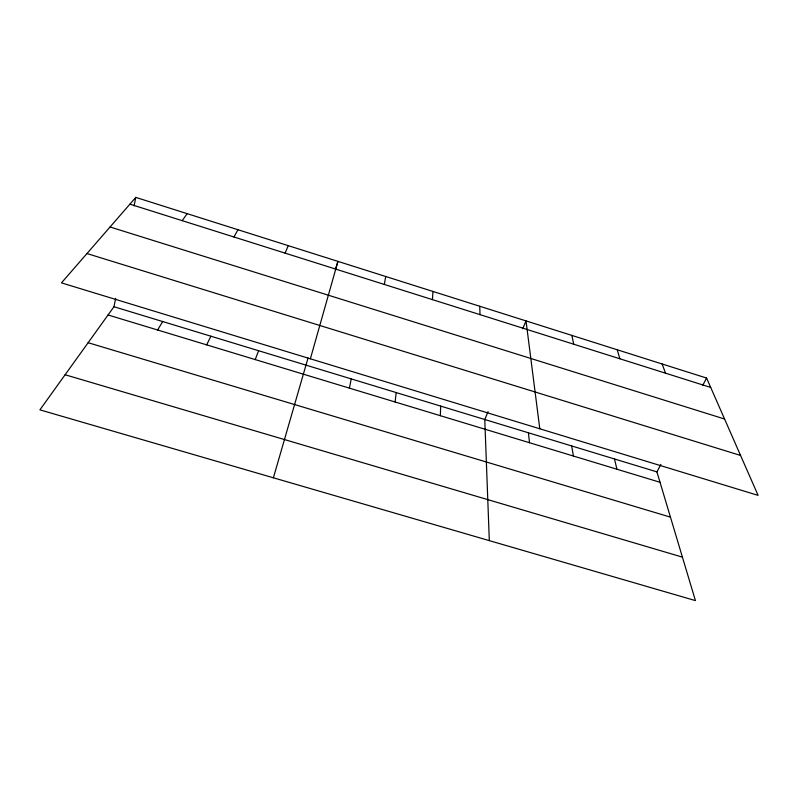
<?xml version="1.0" encoding="UTF-8"?>
<svg xmlns="http://www.w3.org/2000/svg" width="798" height="798" viewBox="0 0 798 798"><rect width="100%" height="100%" fill="white"/><g stroke="black" fill="none" stroke-linecap="round" stroke-linejoin="round"><path stroke-width="1.2" d="M440.336 415.698L440.696 406.112M432.436 299.629L432.955 291.45M395.1 401.983L396.187 392.576M384.347 284.447L385.693 276.487M660.864 464.406L656.914 471.877L695.427 600.605L39.9 409.853L113.974 306.731L115.65 298.342M134.104 205.854L135.79 197.395L706.589 378.053L758.1 495.368L61.466 282.881L135.79 197.395M349.404 388.127L351.24 378.9M310.372 358.801L337.943 261.375L335.379 269.654M273.395 477.793L308.038 358.023M255.21 359.579L258.622 350.721M285.135 253.146L288.218 245.644M488.057 411.668L484.775 419.519L489.314 540.625M522.73 328.776L526.022 320.906L539.787 428.775M206.672 344.866L210.901 336.207M702.629 385.534L706.589 378.053M233.964 236.996L237.964 229.734M157.625 329.993L162.692 321.544M182.223 220.667L187.151 213.655M65.117 374.751L682.42 557.134M88.129 342.711L670.46 517.144M113.974 306.731L656.914 471.877M108.059 314.971L660.026 482.291M86.972 253.545L740.584 455.468M110.064 226.991L724.584 419.02M129.914 204.158L710.719 387.449M662.131 363.978L665.522 373.185M617.223 349.763L619.856 358.771M614.49 458.98L616.934 469.224M571.857 335.409L573.732 344.217M571.667 445.952L573.433 456.037M528.426 432.795L529.503 442.72M479.728 306.252L480.027 314.641"/></g></svg>
